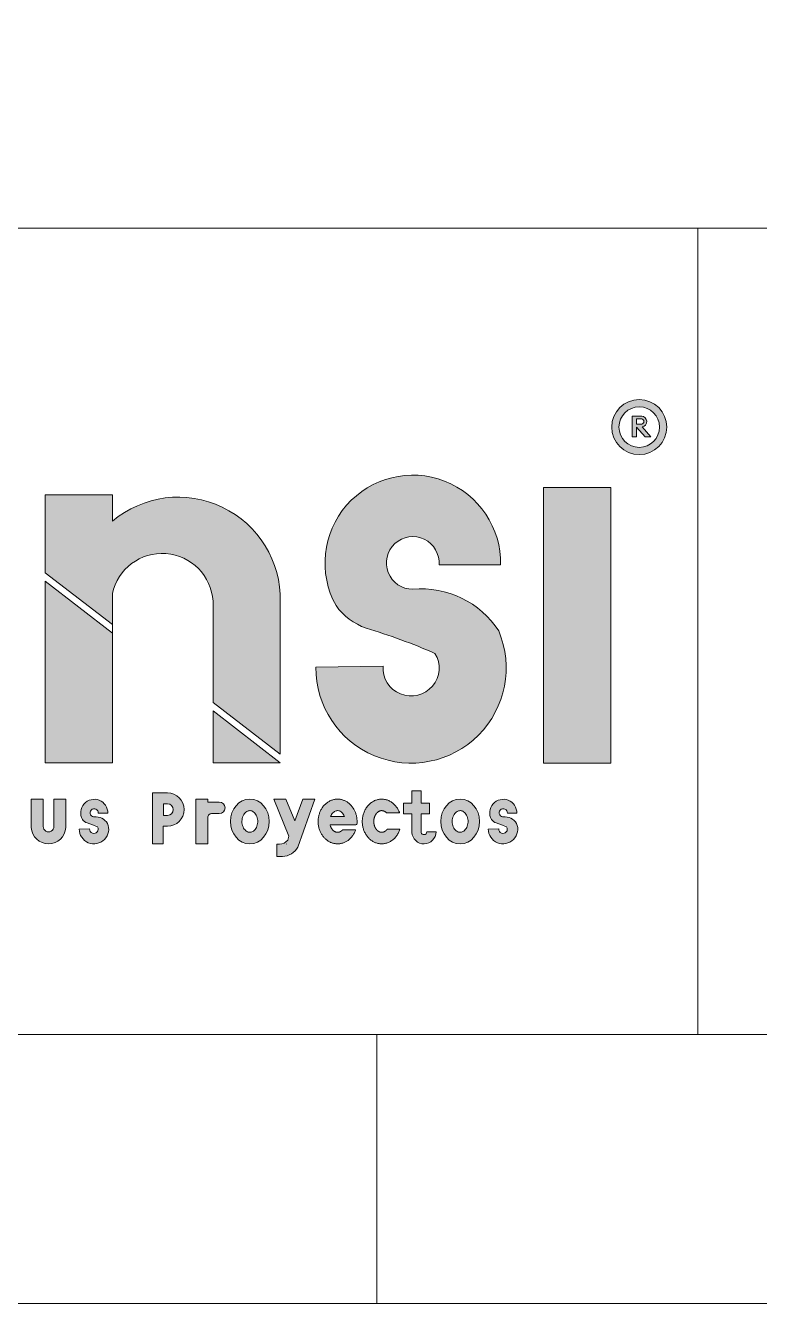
# Paper-space layout 'CUADRO DE CARGAS' of a CAD drawing. Header units: millimetres. Extents: x -541 to 452, y 214 to 916.
# Drawn here: x -314.8 to -269.2, y 214.1 to 293.4 of the extents above; entities that cross this region are included whole.
import ezdxf

# ---------------------------------------------------------------- set-up
doc = ezdxf.new("R2010")
doc.units = ezdxf.units.MM
doc.layers.add('-CN-GYD-CAJETIN-A0', color=7, linetype='Continuous', lineweight=5)
doc.layers.add('-CN-GYD-LOGO COINSI', color=7, linetype='Continuous', lineweight=5)
doc.styles.add('Annotative', font='arial.ttf')

# ---------------------------------------------------------------- blocks, each defined once
blk = doc.blocks.new('LOGO COINSI')
at = {"layer": '-CN-GYD-LOGO COINSI'}
h = blk.add_hatch(color=256, dxfattribs=at)
h.set_gradient(color1=(128, 128, 128), color2=(128, 128, 128), tint=1)
h.paths.add_polyline_path([(44.59875067576661, 0.538119126603533, 1), (48.41534206086374, 0.538119126603533, 1)])
h.paths.add_polyline_path([(47.91534206086374, 0.538119126603533, -1), (45.09875067576661, 0.538119126603533, -1)], flags=16)
h.paths.add_polyline_path([(46.01723340680275, 1.30541488332284), (46.30905787377475, 1.30541488332284), (46.60950136173581, 1.305486127517987, -0.9608768305286296), (46.70562782241961, 0.544446350914086), (47.32168125359993, -0.1449871911243577), (46.92168125359996, -0.1449871911243577), (46.30905787377475, 0.5406077350806981), (46.30905787377475, -0.1449871911243577), (46.01723340680275, -0.1449871911243577)], flags=0)
h.paths.add_polyline_path([(46.309105299794, 1.105414888945916), (46.60576799896969, 1.10548523660223, -1.000040966256523), (46.67523246947337, 0.7406077350806868), (46.30905787377475, 0.7406077350806868)], flags=0)
h = blk.add_hatch(color=256, dxfattribs=at)
h.set_gradient(color1=(128, 128, 128), color2=(128, 128, 128), tint=1)
h.paths.add_polyline_path([(25.45925684867199, -11.85422841894477, 0.1572204328599264), (27.55041606205002, -13.41967897110384, -0.02828503005678404), (32.32870875553374, -15.17597352277035, -1.367150846079232), (28.72726198040976, -16.06212434458439), (24.06313850400511, -16.14314568094193, 1.227605402680794), (36.75326525735244, -13.61909334084259, 0.2682292798017405), (31.05131093834489, -10.70451938779797, -2.852098844358568), (32.61037297492197, -9.037511212792424), (36.88179506888554, -9.037511212792424, 1.307531955627148)])
h = blk.add_hatch(color=256, dxfattribs=at)
h.set_gradient(color1=(128, 128, 128), color2=(128, 128, 128), tint=1)
h.paths.add_polyline_path([(9.934044432286044, -6.001258127864276), (9.934044432286044, -4.165969616849679), (5.26966001541831, -4.165969616849679), (5.26966001541831, -9.571955581757152), (9.934044432286044, -13.17304540472645), (9.934044432286044, -11.0294573228208, -0.8728128975806942), (16.92086974898615, -11.55807156028663), (16.92086974898615, -18.57903136963392), (21.58525416585388, -22.18012119260322), (21.58525416585388, -11.58941338693054, 0.6471594174421282)])
h = blk.add_hatch(color=256, dxfattribs=at)
h.set_gradient(color1=(128, 128, 128), color2=(128, 128, 128), tint=1)
h.paths.add_polyline_path([(44.53083197291852, -3.659629368843753), (39.85485676140746, -3.659629368843753), (39.85485676140746, -22.7955411074704), (44.53083197291852, -22.7955411074704)])
at = {"layer": '-CN-GYD-LOGO COINSI', "true_color": 0xf4d24e}
h = blk.add_hatch(color=53, dxfattribs=at)
h.set_gradient(color1=(248, 153, 30), color2=(248, 153, 30), tint=1)
h.paths.add_polyline_path([(5.26966001541831, -10.17195558175715), (9.934044432286044, -13.77304540472647), (9.934044432286044, -22.78012119260325), (5.26966001541831, -22.78012119260325)])
h = blk.add_hatch(color=53, dxfattribs=at)
h.set_gradient(color1=(248, 153, 30), color2=(248, 153, 30), tint=1)
h.paths.add_polyline_path([(16.92086974898615, -19.16715174207008), (21.58525416585388, -22.78012119260325), (16.92086974898615, -22.78012119260325)])
at = {"layer": '-CN-GYD-LOGO COINSI'}
h = blk.add_hatch(color=256, dxfattribs=at)
h.set_gradient(color1=(128, 128, 128), color2=(128, 128, 128), tint=1)
h.paths.add_polyline_path([(31.36787598681673, -27.60627932624232, 0.8714014524992902), (31.76199349340453, -27.57460623055817), (32.40216112333809, -27.57460623055817, -0.970215487478599), (30.72818031840717, -27.60627932624232), (30.72818031840717, -26.31846368901927), (30.1466384937043, -26.31846368901927), (30.1466384937043, -25.57785552980806), (30.72818031840717, -25.57785552980806), (30.72818031840717, -24.71514175387279), (31.36787598681673, -24.71514175387279), (31.36787598681673, -25.57785552980806), (31.9494178115196, -25.57785552980806), (31.9494178115196, -26.31846368901927), (31.36787598681673, -26.31846368901927)])
h = blk.add_hatch(color=256, dxfattribs=at)
h.set_gradient(color1=(128, 128, 128), color2=(128, 128, 128), tint=1)
h.paths.add_polyline_path([(6.705978482342687, -27.12763988416259), (6.705978482342687, -25.29593434445803), (5.878117819663089, -25.29593434445803), (5.878117819663089, -27.19929987474599, -1), (5.135630391036557, -27.19929987474597), (5.135524802090515, -25.29593434445803), (4.307664139410917, -25.29593434445803), (4.307664139410917, -27.26917060373842, 1.000746327951336)])
h = blk.add_hatch(color=256, dxfattribs=at)
h.set_gradient(color1=(128, 128, 128), color2=(128, 128, 128), tint=1)
h.paths.add_polyline_path([(9.600997202886674, -26.98099371287159, 0.2682292798012478), (8.719099853051297, -26.53020878874056, -2.852098844365273), (8.960233436619205, -26.27237962886966), (9.620876369541577, -26.27237962886966, 1.307531955625643), (7.854200310557873, -26.70802946055338, 0.157220432859792), (8.17763113184909, -26.95015112902166, -0.01670991860786583), (8.588635384457575, -27.08957470869446, -3.06208689953169), (8.359648952144369, -27.35884706756889), (7.638268544125538, -27.37137829770793, 1.227605402680793)])
h = blk.add_hatch(color=256, dxfattribs=at)
h.set_gradient(color1=(128, 128, 128), color2=(128, 128, 128), tint=1)
h.paths.add_polyline_path([(13.46187377284429, -27.17953997634936), (13.76140511043433, -27.17953997634936, 1), (13.76140511043453, -24.86888243339547), (12.72671792549312, -24.86888243339547), (12.72671792549312, -28.40054358905854), (13.46187377284508, -28.40054358905854)])
h.paths.add_polyline_path([(13.47671792549312, -26.42953997634936), (13.47671792549312, -25.61888243339547), (13.76140511043418, -25.61888243339547, -1), (13.76140511043391, -26.42953997634936)], flags=16)
h = blk.add_hatch(color=256, dxfattribs=at)
h.set_gradient(color1=(128, 128, 128), color2=(128, 128, 128), tint=1)
h.paths.add_polyline_path([(15.72845933961361, -28.40054358905854), (16.56048462224902, -28.40054358905854), (16.56048462224902, -26.5681730947224, -0.414213562373095), (16.82613452402705, -26.30252319294436), (17.35743432758278, -26.30252319294436, 1), (17.35743432758278, -25.50521550528077), (16.56048462224902, -25.50521550528077), (16.56048462224902, -25.29593434445803), (15.72845933961361, -25.29593434445803)])
h = blk.add_hatch(color=256, dxfattribs=at)
h.set_gradient(color1=(128, 128, 128), color2=(128, 128, 128), tint=1)
edge = h.paths.add_edge_path()
edge.add_ellipse((19.47724550764764, -26.84823896675829), major_axis=(0, 1.552304622300255), ratio=0.8697323805838034, start_angle=0, end_angle=360)
edge = h.paths.add_edge_path(flags=16)
edge.add_spline(control_points=[(19.47724550764764, -26.09593434445804), (19.40860542699448, -26.09593434445804), (19.33854952811436, -26.11371208400715), (19.1921181508294, -26.20106206918848), (19.11658385831385, -26.27276433165952), (18.99468943347671, -26.47175233627115), (18.9498309552809, -26.59847558676429), (18.91800679458197, -26.86780286207289), (18.93129645853668, -27.00927030953295), (19.00856365377024, -27.2576066347597), (19.07181174173445, -27.36340712999211), (19.21285899637843, -27.51407981520768), (19.2888094120907, -27.55940134135244), (19.43056601765659, -27.60452140518498), (19.49754271551541, -27.6066402853325), (19.6376911317891, -27.57254353708754), (19.71263303735492, -27.53431199932172), (19.85665297877614, -27.39844647415759), (19.92392729238338, -27.29996776474687), (20.01306767672617, -27.0609572622881), (20.03403760924834, -26.92143740416304), (20.016614509703, -26.6493321907939), (19.97835798866208, -26.51788679255591), (19.86480508500762, -26.30592575403907), (19.79083466320577, -26.22615684157358), (19.64406061956305, -26.12496814761104), (19.57252103682384, -26.10174579752308), (19.4948992351791, -26.09624614074966), (19.48607234027344, -26.09593434445804), (19.47724550764764, -26.09593434445804)], knot_values=[0, 0, 0, 0, 0.4785877604339769, 0.4785877604339769, 0.9571755208679538, 0.9571755208679538, 1.435763281301931, 1.435763281301931, 1.914351041735908, 1.914351041735908, 2.392938802169884, 2.392938802169884, 2.871526562603861, 2.871526562603861, 3.350114323037838, 3.350114323037838, 3.828702083471815, 3.828702083471815, 4.307289843905791, 4.307289843905791, 4.785877604339769, 4.785877604339769, 5.264465364773746, 5.264465364773746, 5.743053125207723, 5.743053125207723, 6.2216408856417, 6.2216408856417, 6.283185307179586, 6.283185307179586, 6.283185307179586, 6.283185307179586], degree=3, periodic=0)
h = blk.add_hatch(color=256, dxfattribs=at)
h.set_gradient(color1=(128, 128, 128), color2=(128, 128, 128), tint=1)
h.paths.add_polyline_path([(22.59140221606611, -26.8130578560008), (21.98233754726601, -25.29215733315687), (21.15233754726603, -25.29215733315687), (22.22431947411854, -27.95770400741714, -0.2869779173502323), (21.54430442870734, -28.42141811123872), (21.35500844201437, -28.42141811123872), (21.35500844201437, -29.2523428211876, 0.3221376111613082), (22.81971236109399, -28.62850323521437), (23.98951662436451, -25.2957026896089), (23.15951662436453, -25.2957026896089)])
h = blk.add_hatch(color=256, dxfattribs=at)
h.set_gradient(color1=(128, 128, 128), color2=(128, 128, 128), tint=1)
edge = h.paths.add_edge_path()
edge.add_spline(control_points=[(26.90257253416621, -27.08519767466179), (27.01795875428007, -26.22627759620977), (26.58871700685688, -25.51089677635244), (25.84939172428818, -25.32995053071194), (25.11006644171931, -25.14900428507146), (24.46463657012049, -25.6013644841774), (24.26577512834746, -26.43985441054426), (24.06691368657437, -27.27834433691112), (24.42328168969647, -28.0447999255888), (25.14015406375137, -28.32041780509985), (25.8570264378061, -28.5960356846109), (26.54269285853189, -28.23021391678193), (26.82249442468139, -27.42284326109051)], knot_values=[0, 0, 0, 0, 1.514312647149653, 1.514312647149653, 1.514312647149653, 3.028625294299307, 3.028625294299307, 3.028625294299307, 4.54293794144896, 4.54293794144896, 4.54293794144896, 6.057250588598611, 6.057250588598611, 6.057250588598611, 6.057250588598611], weights=[1, 0.817861431388796, 0.817861431388796, 1, 0.817861431388796, 0.817861431388796, 1, 0.817861431388796, 0.817861431388796, 1, 0.817861431388796, 0.817861431388796, 1], degree=3, periodic=0)
edge.add_spline(control_points=[(26.82249442468122, -27.42284326109052), (26.52082577573015, -27.42284326109052), (26.21915712677907, -27.42284326109052), (25.91748847782804, -27.42284326109052)], knot_values=[9.126652389048221, 9.126652389048221, 9.126652389048221, 9.126652389048221, 10.12665238904822, 10.12665238904822, 10.12665238904822, 10.12665238904822], weights=[1, 1, 1, 1], degree=3, periodic=0)
edge.add_spline(control_points=[(25.91748847782804, -27.42284326109052), (25.90383404349581, -27.43848765905082), (25.88986003434292, -27.45302376267909), (25.80369301687944, -27.53431199932172), (25.72875111131361, -27.57254353708754), (25.58860269503992, -27.6066402853325), (25.5216259971811, -27.60452140518498), (25.37986939161522, -27.55940134135244), (25.30391897590295, -27.51407981520768), (25.16287172125897, -27.36340712999211), (25.09962363329475, -27.2576066347597), (25.05606899696289, -27.11762228175533), (25.05155916220212, -27.10152541140241), (25.04746850428199, -27.0851976746618)], knot_values=[7.05725058859861, 7.05725058859861, 7.05725058859861, 7.05725058859861, 7.151340188038393, 7.151340188038393, 7.629927948472369, 7.629927948472369, 8.108515708906346, 8.108515708906346, 8.587103469340324, 8.587103469340324, 9.065691229774302, 9.065691229774302, 9.126652389048221, 9.126652389048221, 9.126652389048221, 9.126652389048221], weights=[1, 1, 1, 1, 1, 1, 1, 1, 1, 1, 1, 1, 1, 1], degree=3, periodic=0)
edge.add_spline(control_points=[(25.04746850428199, -27.0851976746618), (25.66583651424344, -27.0851976746618), (26.28420452420488, -27.0851976746618), (26.90257253416621, -27.08519767466179)], knot_values=[6.057250588598612, 6.057250588598612, 6.057250588598612, 6.057250588598612, 7.057250588598611, 7.057250588598611, 7.057250588598611, 7.057250588598611], weights=[1, 1, 1, 1], degree=3, periodic=0)
edge = h.paths.add_edge_path(flags=16)
edge.add_spline(control_points=[(26.05134788034746, -26.49526128685295), (26.03970066752851, -26.46611860687494), (26.02674224996855, -26.43822709859967), (25.95586506453213, -26.30592575403907), (25.88189464273029, -26.22615684157358), (25.73512059908757, -26.12496814761104), (25.66358101634836, -26.10174579752308), (25.58595921470362, -26.09624614074966), (25.57713231979795, -26.09593434445804), (25.56830548717215, -26.09593434445804), (25.499665406519, -26.09593434445804), (25.42960950763887, -26.11371208400715), (25.28317813035392, -26.20106206918848), (25.20764383783836, -26.27276433165952), (25.12373709392244, -26.40973889442236), (25.10306074282403, -26.45108360509033), (25.08535494055945, -26.49526128685295), (25.40735258715557, -26.49526128685295), (25.72935023375157, -26.49526128685295), (26.05134788034758, -26.49526128685295)], knot_values=[0, 0, 0, 0, 0.1188598142590953, 0.1188598142590953, 0.5974475746930725, 0.5974475746930725, 1.07603533512705, 1.07603533512705, 1.137579756664936, 1.137579756664936, 1.137579756664936, 1.616167517098913, 1.616167517098913, 2.094755277532889, 2.094755277532889, 2.275044913824742, 2.275044913824742, 2.275044913824742, 3.275044913824742, 3.275044913824742, 3.275044913824742, 3.275044913824742], weights=[1, 1, 1, 1, 1, 1, 1, 1, 1, 1, 1, 1, 1, 1, 1, 1, 1, 1, 1, 1], degree=3, periodic=0)
h = blk.add_hatch(color=256, dxfattribs=at)
h.set_gradient(color1=(128, 128, 128), color2=(128, 128, 128), tint=1)
edge = h.paths.add_edge_path()
edge.add_spline(control_points=[(28.95968294951274, -26.2512789087554), (29.26558614354911, -26.25127823376636), (29.57148933758549, -26.25127755877732), (29.87739253162181, -26.25127688378831)], knot_values=[5.530293557454684, 5.530293557454684, 5.530293557454684, 5.530293557454684, 6.530293557454684, 6.530293557454684, 6.530293557454684, 6.530293557454684], weights=[1, 1, 1, 1], degree=3, periodic=0)
edge.add_spline(control_points=[(29.87739253162181, -26.25127688378831), (29.61684746872311, -25.53220025230347), (29.01740334556013, -25.16918874735934), (28.35429331543958, -25.32891812292804), (27.69118328531903, -25.48864749849675), (27.26887253111113, -26.09777844234763), (27.28126389724218, -26.87663012356674), (27.29365526337307, -27.65548180478584), (27.7350592874858, -28.24644657339074), (28.40280650174435, -28.37818454886347), (29.07055371600285, -28.50992252433623), (29.6580497869399, -28.12194657034743), (29.8955474772215, -27.39239480035467)], knot_values=[0, 0, 0, 0, 1.382573389363671, 1.382573389363671, 1.382573389363671, 2.765146778727342, 2.765146778727342, 2.765146778727342, 4.147720168091013, 4.147720168091013, 4.147720168091013, 5.530293557454684, 5.530293557454684, 5.530293557454684, 5.530293557454684], weights=[1, 0.8469508985233732, 0.8469508985233732, 1, 0.8469508985233732, 0.8469508985233732, 1, 0.8469508985233732, 0.8469508985233732, 1, 0.8469508985233732, 0.8469508985233732, 1], degree=3, periodic=0)
edge.add_spline(control_points=[(29.89554747722156, -27.39239480035465), (29.59882314772989, -27.39239545509011), (29.30209881823822, -27.39239610982557), (29.00537448874815, -27.39239676455901)], knot_values=[11.24572566762314, 11.24572566762314, 11.24572566762314, 11.24572566762314, 12.24572566762314, 12.24572566762314, 12.24572566762314, 12.24572566762314], weights=[1, 1, 1, 1], degree=3, periodic=0)
edge.add_spline(control_points=[(29.00537448874815, -27.39239676455901), (28.98396097719478, -27.4199568971419), (28.96148375847918, -27.44472055754585), (28.86651519172307, -27.53431199932172), (28.79157328615725, -27.57254353708754), (28.65142486988356, -27.6066402853325), (28.58444817202474, -27.60452140518498), (28.44269156645885, -27.55940134135244), (28.36674115074658, -27.51407981520768), (28.2256938961026, -27.36340712999211), (28.16244580813839, -27.2576066347597), (28.08517861290483, -27.00927030953295), (28.07188894895012, -26.86780286207289), (28.10371310964905, -26.59847558676429), (28.14857158784486, -26.47175233627115), (28.27046601268199, -26.27276433165952), (28.34600030519755, -26.20106206918848), (28.4924316824825, -26.11371208400715), (28.56248758136263, -26.09593434445804), (28.63112766201579, -26.09593434445804), (28.63995449464159, -26.09593434445804), (28.64878138954725, -26.09624614074966), (28.72640319119199, -26.10174579752308), (28.7979427739312, -26.12496814761104), (28.90107974588437, -26.19607265105174), (28.9309255699103, -26.22137725264986), (28.95968294951274, -26.2512789087554)], knot_values=[6.530293557454684, 6.530293557454684, 6.530293557454684, 6.530293557454684, 6.682879414047772, 6.682879414047772, 7.16146717448175, 7.16146717448175, 7.640054934915725, 7.640054934915725, 8.118642695349703, 8.118642695349703, 8.597230455783679, 8.597230455783679, 9.075818216217655, 9.075818216217655, 9.554405976651633, 9.554405976651633, 10.03299373708561, 10.03299373708561, 10.51158149751959, 10.51158149751959, 10.51158149751959, 10.57312591905747, 10.57312591905747, 11.05171367949145, 11.05171367949145, 11.24572566762314, 11.24572566762314, 11.24572566762314, 11.24572566762314], weights=[1, 1, 1, 1, 1, 1, 1, 1, 1, 1, 1, 1, 1, 1, 1, 1, 1, 1, 1, 1, 1, 1, 1, 1, 1, 1, 1], degree=3, periodic=0)
h = blk.add_hatch(color=256, dxfattribs=at)
h.set_gradient(color1=(128, 128, 128), color2=(128, 128, 128), tint=1)
edge = h.paths.add_edge_path()
edge.add_ellipse((34.0750899897036, -26.84823896675829), major_axis=(0, 1.552304622300255), ratio=0.8697323805838034, start_angle=0, end_angle=360)
edge = h.paths.add_edge_path(flags=16)
edge.add_spline(control_points=[(34.0750899897036, -26.09593434445804), (34.00644990905045, -26.09593434445804), (33.93639401017032, -26.11371208400715), (33.78996263288536, -26.20106206918848), (33.71442834036981, -26.27276433165952), (33.59253391553267, -26.47175233627115), (33.54767543733686, -26.59847558676429), (33.51585127663793, -26.86780286207289), (33.52914094059264, -27.00927030953295), (33.6064081358262, -27.2576066347597), (33.66965622379041, -27.36340712999211), (33.81070347843439, -27.51407981520768), (33.88665389414666, -27.55940134135244), (34.02841049971255, -27.60452140518498), (34.09538719757137, -27.6066402853325), (34.23553561384506, -27.57254353708754), (34.31047751941088, -27.53431199932172), (34.4544974608321, -27.39844647415759), (34.52177177443934, -27.29996776474687), (34.61091215878213, -27.0609572622881), (34.63188209130431, -26.92143740416304), (34.61445899175897, -26.6493321907939), (34.57620247071804, -26.51788679255591), (34.46264956706358, -26.30592575403907), (34.38867914526173, -26.22615684157358), (34.24190510161901, -26.12496814761104), (34.17036551887981, -26.10174579752308), (34.09274371723507, -26.09624614074966), (34.0839168223294, -26.09593434445804), (34.0750899897036, -26.09593434445804)], knot_values=[0, 0, 0, 0, 0.4785877604339769, 0.4785877604339769, 0.9571755208679538, 0.9571755208679538, 1.435763281301931, 1.435763281301931, 1.914351041735908, 1.914351041735908, 2.392938802169884, 2.392938802169884, 2.871526562603861, 2.871526562603861, 3.350114323037838, 3.350114323037838, 3.828702083471815, 3.828702083471815, 4.307289843905791, 4.307289843905791, 4.785877604339769, 4.785877604339769, 5.264465364773746, 5.264465364773746, 5.743053125207723, 5.743053125207723, 6.2216408856417, 6.2216408856417, 6.283185307179586, 6.283185307179586, 6.283185307179586, 6.283185307179586], degree=3, periodic=0)
h = blk.add_hatch(color=256, dxfattribs=at)
h.set_gradient(color1=(128, 128, 128), color2=(128, 128, 128), tint=1)
h.paths.add_polyline_path([(37.11159569972133, -26.53020878874056, -2.852098844365234), (37.35272928328925, -26.27237962886966), (38.01337221621162, -26.27237962886966, 1.30753195562564), (36.24669615722792, -26.70802946055338, 0.1572204328597933), (36.57012697851913, -26.95015112902166, -0.01670991860786581), (36.98113123112762, -27.08957470869446, -3.062086899531693), (36.75214479881441, -27.35884706756889), (36.03076439079558, -27.37137829770793, 1.227605402680793), (37.99349304955672, -26.98099371287159, 0.2682292798012491)])
at = {"layer": '-CN-GYD-LOGO COINSI', "color": 8}
for points in [[(46.67506600855228, 1.305501674869419, -0.8818468320165723), (46.70562782241961, 0.544446350914086), (47.32168125359993, -0.1449871911243577), (46.92168125359996, -0.1449871911243577), (46.30905787377475, 0.5406077350806981), (46.30905787377475, -0.1449871911243577), (46.01723340680275, -0.1449871911243577), (46.01723340680275, 1.30541488332284), (46.30905787377475, 1.30541488332284), (46.67506600855228, 1.305501674869419)], [(46.67516086059902, 1.105501697361689, -0.8277828549185003), (46.67523246947337, 0.7406077350806868), (46.30905787377475, 0.7406077350806868), (46.309105299794, 1.105414888945916), (46.67527989549075, 1.105501719965389)], [(5.135524802090515, -27.19929987474595), (5.135524802090515, -25.29593434445803), (4.307664139410917, -25.29593434445803), (4.307664139410917, -27.26917060373842, 0.9427271479706927), (6.705978482342687, -27.27095986532936), (6.705978482342687, -25.29593434445803), (5.878117819663089, -25.29593434445803), (5.878117819663089, -27.19929987474598, -1.000000000000076), (5.135630391036557, -27.19929987474595)], [(8.719099853051262, -26.53020878874057, -2.85209884436498), (8.960233436619205, -26.27237962886966), (9.620876369541577, -26.27237962886966, 1.307531955625641), (7.854200310557871, -26.70802946055338, 0.1572204328597161), (8.177631131848898, -26.95015112902161, -0.03015242359558238), (8.911783654476096, -27.22139953737485, -1.381065825632913), (8.359648952144369, -27.35884706756889), (7.638268544125538, -27.37137829770793, 1.227605402680792), (9.600997202886674, -26.98099371287159, 0.2793046238978532), (8.678428032148076, -26.5331502838693)], [(37.11159569972131, -26.53020878874057, -2.85209884436498), (37.35272928328925, -26.27237962886966), (38.01337221621162, -26.27237962886966, 1.307531955625641), (36.24669615722792, -26.70802946055338, 0.1572204328597161), (36.57012697851894, -26.95015112902161, -0.03015242359558238), (37.30427950114614, -27.22139953737485, -1.381065825632913), (36.75214479881441, -27.35884706756889), (36.03076439079558, -27.37137829770793, 1.227605402680792), (37.99349304955672, -26.98099371287159, 0.2793046238978532), (37.07092387881812, -26.5331502838693)]]:
    blk.add_lwpolyline(points, format="xyb", dxfattribs=at)
for points in [[(30.78834511256764, -10.72353778132884, -2.553020482298499), (32.61037297492197, -9.037511212792424), (36.88179506888554, -9.037511212792424, 1.30753195562715), (25.459256848672, -11.85422841894479, 0.1572204328597152), (27.55041606204662, -13.41967897110283, -0.02828503005680372), (32.32870875553374, -15.17597352277035, -1.367150846079231), (28.72726198040976, -16.06212434458439), (24.06313850400511, -16.14314568094193, 1.227605402680793), (36.75326525735244, -13.6190933408426, 0.279304623897853)], [(16.92086974898615, -11.55807156028663), (16.92086974898615, -18.57903136963392), (21.58525416585388, -22.18012119260322), (21.58525416585388, -11.5894133869306, 0.6471594174421313), (9.934044432286044, -6.001258127864276), (9.934044432286044, -4.165969616849679), (5.26966001541831, -4.165969616849679), (5.26966001541831, -9.571955581757152), (9.934044432286044, -13.17304540472645), (9.934044432286044, -11.0294573228208, -0.8728128975806944)], [(30.72818031840717, -26.31846368901927), (30.1466384937043, -26.31846368901927), (30.1466384937043, -25.57785552980806), (30.72818031840717, -25.57785552980806), (30.72818031840717, -24.71514175387279), (31.36787598681673, -24.71514175387279), (31.36787598681673, -25.57785552980806), (31.9494178115196, -25.57785552980806), (31.9494178115196, -26.31846368901927), (31.36787598681673, -26.31846368901927), (31.36787598681673, -27.60627932624232, 0.8714014524992902), (31.76199349340453, -27.57460623055817), (32.40216112333809, -27.57460623055817, -0.9702154874785999), (30.72818031840717, -27.60627932624232)], [(13.46187377284508, -24.86888243339547), (13.76140511043315, -24.86888243339547, -0.9994586287992387), (13.76140511043315, -27.17953997634936), (13.46187377284508, -27.17953997634936), (13.46187377284508, -28.40054358905854), (12.72671792549312, -28.40054358905854), (12.72671792549312, -24.86888243339547)], [(13.47671792549329, -25.61888243339543), (13.76140511043315, -25.61888243339543, -0.9994586288127055), (13.76109113807445, -26.42954004594834), (13.47671792549329, -26.42954000505542)], [(16.82613452402705, -26.30252319294436), (17.35743432758278, -26.30252319294436, 0.9999999999999999), (17.35743432758278, -25.50521550528077), (16.56048462224902, -25.50521550528077), (16.56048462224902, -25.29593434445803), (15.72845933961361, -25.29593434445803), (15.72845933961361, -28.40054358905854), (16.56048462224902, -28.40054358905854), (16.56048462224902, -26.5681730947224, -0.414213562373095)], [(21.54430442870733, -28.42141811123872), (21.35500844201437, -28.42141811123872), (21.35500844201437, -29.28282009837176), (21.73733189583294, -29.28282009837176, 0.2458793212532217), (22.81971236109399, -28.62850323521437), (23.98951662436451, -25.2957026896089), (23.15951662436453, -25.2957026896089), (22.59140221606611, -26.8130578560008), (21.98233754726601, -25.29215733315687), (21.15233754726603, -25.29215733315687), (22.192478209439, -27.87852881327933), (22.10374475024111, -28.14997346225908, -0.209064551167418)]]:
    blk.add_lwpolyline(points, format="xyb", close=True, dxfattribs=at)
blk.add_lwpolyline([(39.85485676140746, -3.659629368843753), (44.53083197291852, -3.659629368843753), (44.53083197291852, -22.7955411074704), (39.85485676140746, -22.7955411074704)], close=True, dxfattribs=at)
at = {"layer": '-CN-GYD-LOGO COINSI', "color": 53, "true_color": 0xf4d24e}
for points in [[(5.26966001541831, -10.17195558175715), (9.934044432286044, -13.77304540472647), (9.934044432286044, -22.78012119260325), (5.26966001541831, -22.78012119260325)], [(16.92086974898615, -19.16715174207008), (21.58525416585388, -22.78012119260325), (21.58525416585388, -22.78012119260325), (16.92086974898615, -22.78012119260325)]]:
    blk.add_lwpolyline(points, close=True, dxfattribs=at)
at = {"layer": '-CN-GYD-LOGO COINSI', "color": 8}
for points in [[(9.934044432286044, -13.77304540472647), (9.934044432286044, -13.17304540472648)], [(6.691864869472056, -27.39623476276449), (6.705978482342687, -27.39623476276449)], [(22.0218350341861, -28.40054358905854), (22.01501129104321, -28.42141811123872)]]:
    blk.add_lwpolyline(points, dxfattribs=at)
for radius in [1.908295692548563, 1.408295692548563]:
    blk.add_circle((46.50704636831517, 0.538119126603533), radius, dxfattribs=at)
for centre in [(19.47724550764764, -26.84823896675829), (34.0750899897036, -26.84823896675829)]:
    blk.add_ellipse(centre, major_axis=(0, 1.552304622300255), ratio=0.8697323805838034, dxfattribs=at)
for points, weights, knots in [([(26.82249442468139, -27.42284326109051), (26.54269285853189, -28.23021391678193), (25.8570264378061, -28.5960356846109), (25.14015406375137, -28.32041780509985), (24.42328168969647, -28.0447999255888), (24.06691368657437, -27.27834433691112), (24.26577512834746, -26.43985441054426), (24.46463657012049, -25.6013644841774), (25.11006644171931, -25.14900428507146), (25.84939172428818, -25.32995053071194), (26.58871700685688, -25.51089677635244), (27.01795875428007, -26.22627759620977), (26.90257253416621, -27.08519767466179), (26.28420452420488, -27.0851976746618), (25.66583651424344, -27.0851976746618), (25.04746850428199, -27.0851976746618), (25.05155916220212, -27.10152541140241), (25.05606899696289, -27.11762228175533), (25.09962363329475, -27.2576066347597), (25.16287172125897, -27.36340712999211), (25.30391897590295, -27.51407981520768), (25.37986939161522, -27.55940134135244), (25.5216259971811, -27.60452140518498), (25.58860269503992, -27.6066402853325), (25.72875111131361, -27.57254353708754), (25.80369301687944, -27.53431199932172), (25.88986003434292, -27.45302376267909), (25.90383404349581, -27.43848765905082), (25.91748847782804, -27.42284326109052), (26.21915712677907, -27.42284326109052), (26.52082577573015, -27.42284326109052), (26.82249442468122, -27.42284326109052)], [1, 0.817861431388796, 0.817861431388796, 1, 0.817861431388796, 0.817861431388796, 1, 0.817861431388796, 0.817861431388796, 1, 0.817861431388796, 0.817861431388796, 1, 1, 1, 1, 1, 1, 1, 1, 1, 1, 1, 1, 1, 1, 1, 1, 1, 1, 1, 1], [0, 0, 0, 0, 1.514312647149652, 1.514312647149652, 1.514312647149652, 3.028625294299305, 3.028625294299305, 3.028625294299305, 4.542937941448958, 4.542937941448958, 4.542937941448958, 6.057250588598611, 6.057250588598611, 6.057250588598611, 7.057250588598611, 7.057250588598611, 7.057250588598611, 7.11821174787253, 7.11821174787253, 7.596799508306508, 7.596799508306508, 8.075387268740485, 8.075387268740485, 8.553975029174461, 8.553975029174461, 9.032562789608438, 9.032562789608438, 9.126652389048221, 9.126652389048221, 9.126652389048221, 10.12665238904822, 10.12665238904822, 10.12665238904822, 10.12665238904822]), ([(29.8955474772215, -27.39239480035467), (29.6580497869399, -28.12194657034743), (29.07055371600285, -28.50992252433623), (28.40280650174435, -28.37818454886347), (27.7350592874858, -28.24644657339074), (27.29365526337307, -27.65548180478584), (27.28126389724218, -26.87663012356674), (27.26887253111113, -26.09777844234763), (27.69118328531903, -25.48864749849675), (28.35429331543958, -25.32891812292804), (29.01740334556013, -25.16918874735934), (29.61684746872311, -25.53220025230347), (29.87739253162181, -26.25127688378831), (29.57148933758549, -26.25127755877732), (29.26558614354911, -26.25127823376636), (28.95968294951274, -26.2512789087554), (28.9309255699103, -26.22137725264986), (28.90107974588437, -26.19607265105174), (28.7979427739312, -26.12496814761104), (28.72640319119199, -26.10174579752308), (28.64878138954725, -26.09624614074966), (28.63995449464159, -26.09593434445804), (28.63112766201579, -26.09593434445804), (28.56248758136263, -26.09593434445804), (28.4924316824825, -26.11371208400715), (28.34600030519755, -26.20106206918848), (28.27046601268199, -26.27276433165952), (28.14857158784486, -26.47175233627115), (28.10371310964905, -26.59847558676429), (28.07188894895012, -26.86780286207289), (28.08517861290483, -27.00927030953295), (28.16244580813839, -27.2576066347597), (28.2256938961026, -27.36340712999211), (28.36674115074658, -27.51407981520768), (28.44269156645885, -27.55940134135244), (28.58444817202474, -27.60452140518498), (28.65142486988356, -27.6066402853325), (28.79157328615725, -27.57254353708754), (28.86651519172307, -27.53431199932172), (28.96148375847918, -27.44472055754585), (28.98396097719478, -27.4199568971419), (29.00537448874815, -27.39239676455901), (29.30209881823822, -27.39239610982557), (29.59882314772989, -27.39239545509011), (29.89554747722156, -27.39239480035465)], [1, 0.8469508985233732, 0.8469508985233732, 1, 0.8469508985233732, 0.8469508985233732, 1, 0.8469508985233732, 0.8469508985233732, 1, 0.8469508985233732, 0.8469508985233732, 1, 1, 1, 1, 1, 1, 1, 1, 1, 1, 1, 1, 1, 1, 1, 1, 1, 1, 1, 1, 1, 1, 1, 1, 1, 1, 1, 1, 1, 1, 1, 1, 1], [0, 0, 0, 0, 1.382573389363671, 1.382573389363671, 1.382573389363671, 2.765146778727342, 2.765146778727342, 2.765146778727342, 4.147720168091013, 4.147720168091013, 4.147720168091013, 5.530293557454684, 5.530293557454684, 5.530293557454684, 6.530293557454684, 6.530293557454684, 6.530293557454684, 6.724305545586375, 6.724305545586375, 7.202893306020353, 7.202893306020353, 7.264437727558239, 7.264437727558239, 7.264437727558239, 7.743025487992217, 7.743025487992217, 8.221613248426191, 8.221613248426191, 8.70020100886017, 8.70020100886017, 9.178788769294146, 9.178788769294146, 9.657376529728122, 9.657376529728122, 10.1359642901621, 10.1359642901621, 10.61455205059607, 10.61455205059607, 11.09313981103005, 11.09313981103005, 11.24572566762314, 11.24572566762314, 11.24572566762314, 12.24572566762314, 12.24572566762314, 12.24572566762314, 12.24572566762314])]:
    blk.add_rational_spline(points, weights, degree=3, knots=knots, dxfattribs=at)
for points, knots in [([(19.47724550764764, -26.09593434445804), (19.40860542699448, -26.09593434445804), (19.33854952811436, -26.11371208400715), (19.1921181508294, -26.20106206918848), (19.11658385831385, -26.27276433165952), (18.99468943347671, -26.47175233627115), (18.9498309552809, -26.59847558676429), (18.91800679458197, -26.86780286207289), (18.93129645853668, -27.00927030953295), (19.00856365377024, -27.2576066347597), (19.07181174173445, -27.36340712999211), (19.21285899637843, -27.51407981520768), (19.2888094120907, -27.55940134135244), (19.43056601765659, -27.60452140518498), (19.49754271551541, -27.6066402853325), (19.6376911317891, -27.57254353708754), (19.71263303735492, -27.53431199932172), (19.85665297877614, -27.39844647415759), (19.92392729238338, -27.29996776474687), (20.01306767672617, -27.0609572622881), (20.03403760924834, -26.92143740416304), (20.016614509703, -26.6493321907939), (19.97835798866208, -26.51788679255591), (19.86480508500762, -26.30592575403907), (19.79083466320577, -26.22615684157358), (19.64406061956305, -26.12496814761104), (19.57252103682384, -26.10174579752308), (19.4948992351791, -26.09624614074966), (19.48607234027344, -26.09593434445804), (19.47724550764764, -26.09593434445804)], [0, 0, 0, 0, 0.4785877604339769, 0.4785877604339769, 0.9571755208679538, 0.9571755208679538, 1.435763281301931, 1.435763281301931, 1.914351041735908, 1.914351041735908, 2.392938802169884, 2.392938802169884, 2.871526562603861, 2.871526562603861, 3.350114323037838, 3.350114323037838, 3.828702083471815, 3.828702083471815, 4.307289843905791, 4.307289843905791, 4.785877604339769, 4.785877604339769, 5.264465364773746, 5.264465364773746, 5.743053125207723, 5.743053125207723, 6.2216408856417, 6.2216408856417, 6.283185307179586, 6.283185307179586, 6.283185307179586, 6.283185307179586]), ([(26.05134788034746, -26.49526128685295), (26.03970066752851, -26.46611860687494), (26.02674224996855, -26.43822709859967), (25.95586506453213, -26.30592575403907), (25.88189464273029, -26.22615684157358), (25.73512059908757, -26.12496814761104), (25.66358101634836, -26.10174579752308), (25.58595921470362, -26.09624614074966), (25.57713231979795, -26.09593434445804), (25.56830548717215, -26.09593434445804), (25.499665406519, -26.09593434445804), (25.42960950763887, -26.11371208400715), (25.28317813035392, -26.20106206918848), (25.20764383783836, -26.27276433165952), (25.12373709392244, -26.40973889442236), (25.10306074282403, -26.45108360509033), (25.08535494055945, -26.49526128685295), (25.40735258715557, -26.49526128685295), (25.72935023375157, -26.49526128685295), (26.05134788034758, -26.49526128685295)], [0, 0, 0, 0, 0.1188598142590953, 0.1188598142590953, 0.5974475746930725, 0.5974475746930725, 1.07603533512705, 1.07603533512705, 1.137579756664936, 1.137579756664936, 1.137579756664936, 1.616167517098913, 1.616167517098913, 2.094755277532889, 2.094755277532889, 2.275044913824742, 2.275044913824742, 2.275044913824742, 3.275044913824742, 3.275044913824742, 3.275044913824742, 3.275044913824742]), ([(34.0750899897036, -26.09593434445804), (34.00644990905045, -26.09593434445804), (33.93639401017032, -26.11371208400715), (33.78996263288536, -26.20106206918848), (33.71442834036981, -26.27276433165952), (33.59253391553267, -26.47175233627115), (33.54767543733686, -26.59847558676429), (33.51585127663793, -26.86780286207289), (33.52914094059264, -27.00927030953295), (33.6064081358262, -27.2576066347597), (33.66965622379041, -27.36340712999211), (33.81070347843439, -27.51407981520768), (33.88665389414666, -27.55940134135244), (34.02841049971255, -27.60452140518498), (34.09538719757137, -27.6066402853325), (34.23553561384506, -27.57254353708754), (34.31047751941088, -27.53431199932172), (34.4544974608321, -27.39844647415759), (34.52177177443934, -27.29996776474687), (34.61091215878213, -27.0609572622881), (34.63188209130431, -26.92143740416304), (34.61445899175897, -26.6493321907939), (34.57620247071804, -26.51788679255591), (34.46264956706358, -26.30592575403907), (34.38867914526173, -26.22615684157358), (34.24190510161901, -26.12496814761104), (34.17036551887981, -26.10174579752308), (34.09274371723507, -26.09624614074966), (34.0839168223294, -26.09593434445804), (34.0750899897036, -26.09593434445804)], [0, 0, 0, 0, 0.4785877604339769, 0.4785877604339769, 0.9571755208679538, 0.9571755208679538, 1.435763281301931, 1.435763281301931, 1.914351041735908, 1.914351041735908, 2.392938802169884, 2.392938802169884, 2.871526562603861, 2.871526562603861, 3.350114323037838, 3.350114323037838, 3.828702083471815, 3.828702083471815, 4.307289843905791, 4.307289843905791, 4.785877604339769, 4.785877604339769, 5.264465364773746, 5.264465364773746, 5.743053125207723, 5.743053125207723, 6.2216408856417, 6.2216408856417, 6.283185307179586, 6.283185307179586, 6.283185307179586, 6.283185307179586])]:
    blk.add_open_spline(points, degree=3, knots=knots, dxfattribs=at)
blk = doc.blocks.new('CAJETIN-A1')
at = {"layer": '-CN-GYD-CAJETIN-A0'}
blk.add_line((-630.7146341463413, 14.14634146341524), (-630.7146341463413, 6.252776074688882e-13), dxfattribs=at)
for points in [[(-841, 5.684341886080801e-14), (-841, 594.8536585365852), (0, 594.8536585365852), (0, 5.684341886080801e-14)], [(-826.853658536585, 14.14634146341467), (-826.853658536585, 580.7073170731708), (-14.14634146341439, 580.7073170731708), (-14.14634146341439, 14.14634146341467)]]:
    blk.add_lwpolyline(points, close=True, dxfattribs=at)
for points in [[(-826.8536585365853, 14.14634146341467), (-14.14634146341439, 14.14634146341467), (-14.14634146341439, 56.58536585365855), (-826.8536585365853, 56.58536585365855), (-826.8536585365853, 14.14634146341467)], [(-613.8259935799296, 56.58536585365855), (-613.8259935799296, 14.14634146341467)]]:
    blk.add_lwpolyline(points, dxfattribs=at)
at = {"layer": '-CN-GYD-CAJETIN-A0', "xscale": 0.7577686260032539, "yscale": 0.7577686260032539, "zscale": 0.7577686260032539}
blk.add_blockref('LOGO COINSI', (-652.145636688984, 45.7047463799475), dxfattribs=at)
at = {"layer": '-CN-GYD-CAJETIN-A0', "style": 'Annotative'}
for tag, p in [('FASE', (-96.97392797984, 46.55926331367378)), ('AREA', (-138.9248959484242, 46.55926331367378)), ('NOM-PLANO', (-138.8683568568761, 18.31574055055358)), ('REV-N°', (-54.36938889690771, 18.14535516311625))]:
    blk.add_attdef(tag, p, '', height=2.5, dxfattribs=at)

psp = doc.layouts.new('CUADRO DE CARGAS')

# ---------------------------------------------------------------- block references
at = {"layer": '-CN-GYD-CAJETIN-A0', "xscale": 1.180501544812831, "yscale": 1.180501544812831, "zscale": 1.180501544812831}
psp.add_blockref('CAJETIN-A1', (451.5811583967387, 214.0533048663587), dxfattribs=at)

doc.saveas('drawing.dxf')
